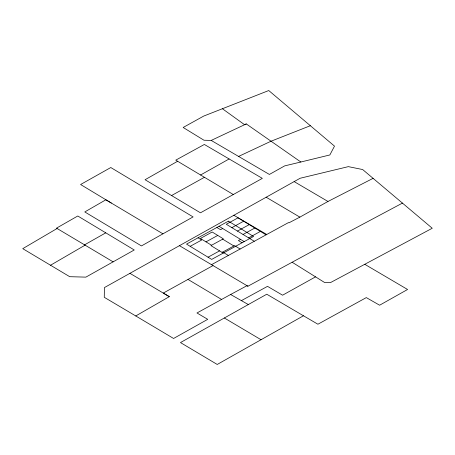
<?xml version="1.0" encoding="UTF-8"?>
<svg xmlns="http://www.w3.org/2000/svg" width="455" height="455" viewBox="0 0 455 455"><rect width="100%" height="100%" fill="white"/><g stroke="black" fill="none" stroke-linecap="round" stroke-linejoin="round"><path stroke-width="0.68" d="M129.937 273.33L169.323 296.66L135.761 315.958L104.263 297.303L104.428 287.577L300.135 178.258L348.342 166.638L362.652 169.539L432.25 228.256L330.484 282.595L324.642 282.532L292.138 262.239M57.097 228.495L22.75 248.657L69.717 276.691L85.881 277.135L134.253 249.977L77.782 215.994L56.511 228.143L113.141 261.864M50.528 265.242L85.079 245.154L84.562 244.847L105.753 232.841M177.604 161.263L145.071 179.725L200.462 212.815L262.33 178.371L204.346 144.463L175.755 160.149L233.307 194.535M303.457 315.776L266.767 294.22L180.476 342.57L217.228 364.461L303.457 315.776L317.914 324.227L366.309 297.598L379.612 305.214L407.578 289.482L364.864 264.361M162.924 233.836L141.454 245.922L84.789 211.939L105.878 199.785L162.924 233.836L193.096 216.921L110.793 167.531L80.598 184.514L111.35 203.061M200.547 175.01L229.081 158.988M211.512 264.673L288.504 222.58L288.919 222.836L299.862 217.126L327.975 201.468L373.117 178.332M171.558 195.548L204.386 177.313M315.554 276.856L282.583 295.198L267.512 286.354L241.4 300.624L230.617 294.499L196.969 312.972L207.725 319.33L173.588 338.474L135.761 315.958M213.031 265.572L163.271 293.088L169.323 296.66M190.173 246.32L201.701 240.007L198.056 237.789M222.671 228.507L220.533 229.684L216.887 227.472M205.984 241.867L217.757 235.411M231.879 227.671L243.652 221.221M237.464 231.072L249.238 224.616M243.055 234.467L254.823 228.018M208.049 257.194L219.577 250.876M240.553 239.381L238.409 240.558L242.049 242.771M222.103 252.411L234.518 245.609L240.103 249.004M248.64 237.863L260.408 231.413M230.617 294.499L246.997 285.689L247.901 286.229L328.027 242.771L402.499 203.066M211.211 140.419L246.28 123.925L300.846 162.008L329.852 154.956L334.505 146.129L268.757 90.539L203.721 116.07L183.166 127.474L203.976 140.231L211.211 140.419L269.394 174.441L284.654 165.893L300.846 162.008M238.574 156.429L271.026 141.221L310.355 125.716M246.28 123.925L244.483 124.642L222.41 108.734M241.4 300.624L248.305 304.543M233.756 215.209L266.687 234.433M294.135 181.59L327.975 201.468M266.124 197.197L299.862 217.126M179.242 245.558L247.901 286.229M224.338 317.982L261.085 339.76M187.983 279.421L221.545 299.424M265.999 234.814L238.062 217.826L226.294 224.275L254.226 241.264M219.031 226.294L244.193 241.594M222.694 239.165L233.87 245.962M211.575 245.262L200.399 238.465L212.172 232.016L223.342 238.812L210.927 245.615L223.217 253.094M222.745 252.059L228.336 255.454M228.416 221.153L186.533 244.107L211.689 259.407L253.577 236.452L228.416 221.153"/></g></svg>
